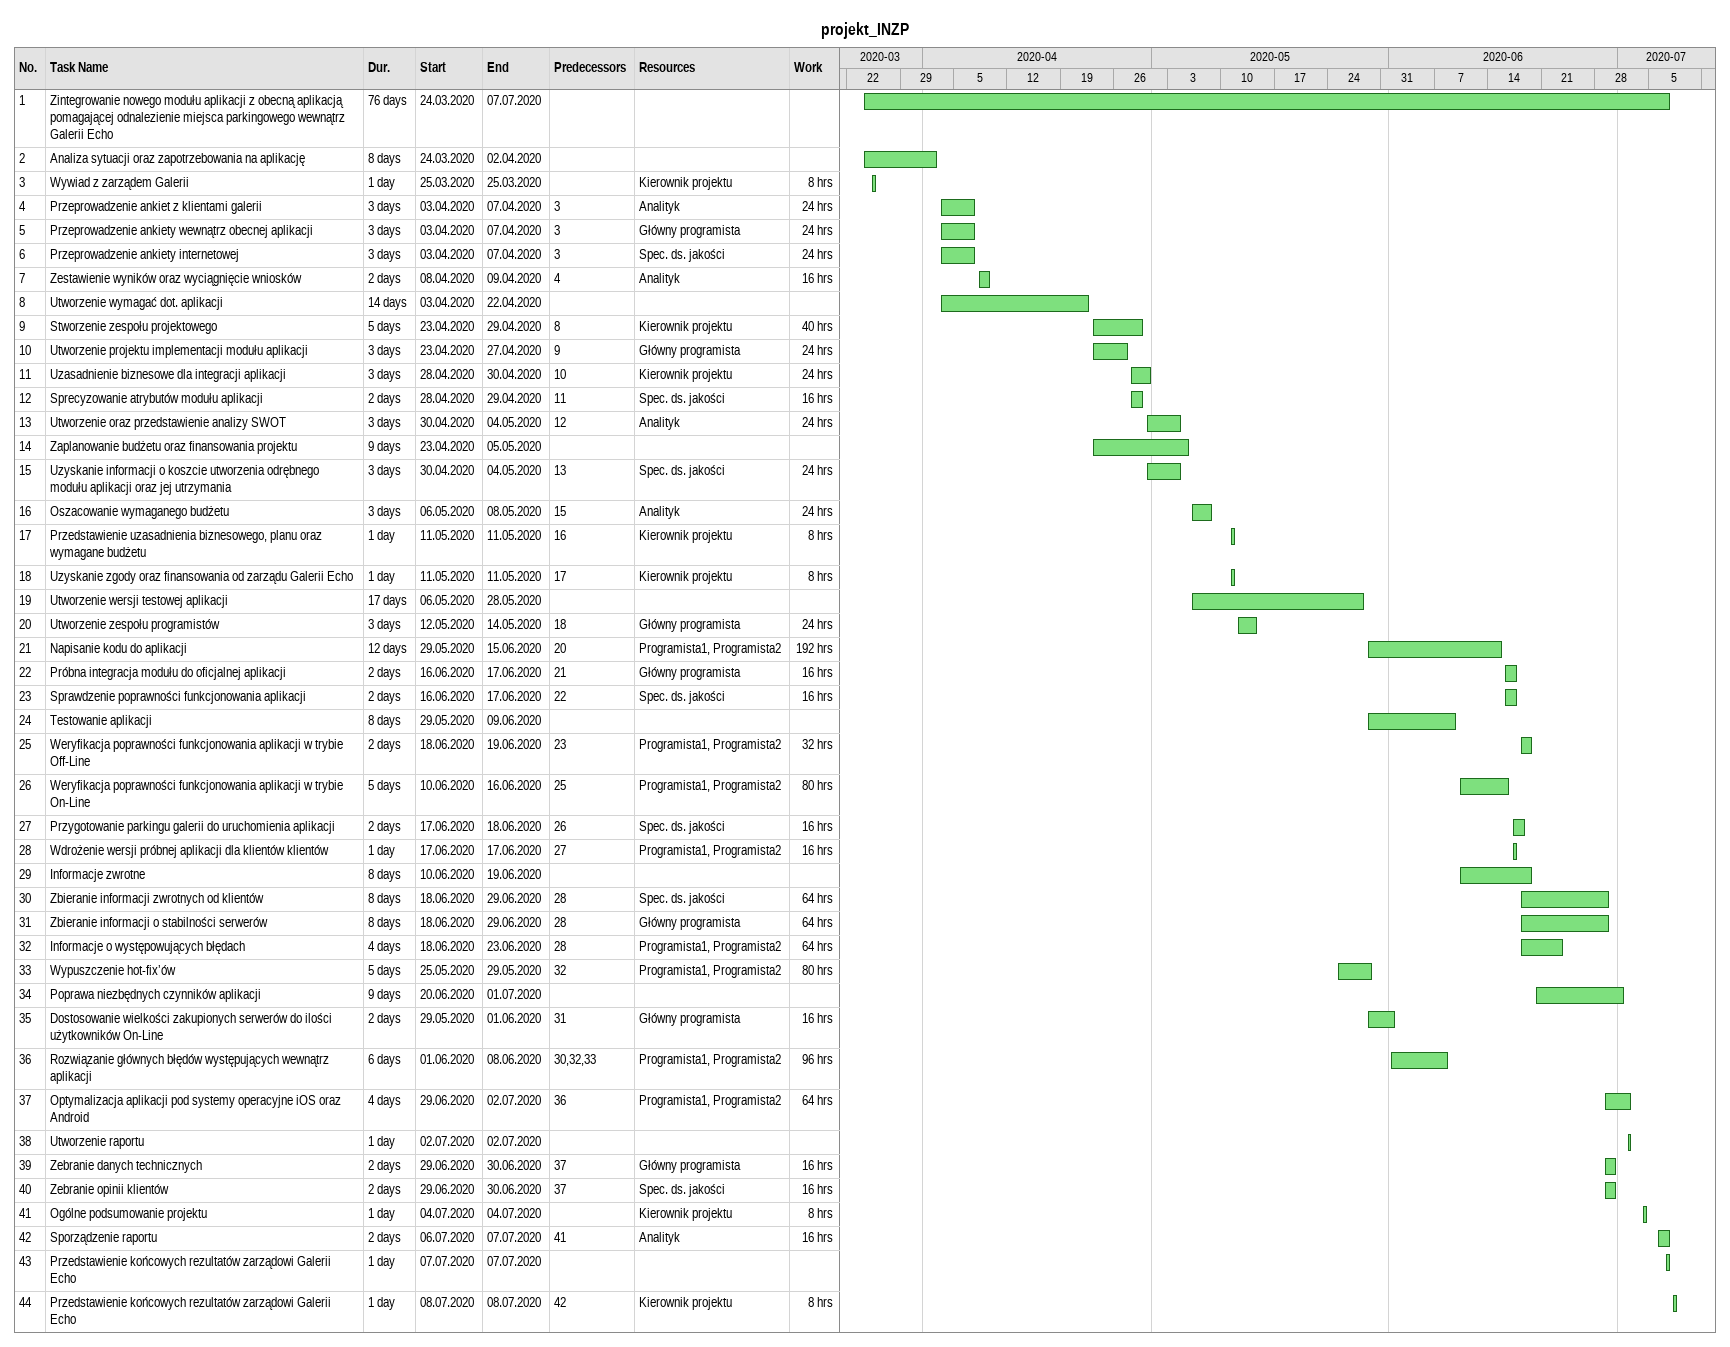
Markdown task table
projekt_INZP

| ID | Task | Duration | Start | Finish | Predecessors | Resources | Work (h) |
|---|---|---|---|---|---|---|---|
| 1 | Zintegrowanie nowego modułu aplikacji z obecną aplikacją pomagającej odnalezienie miejsca parkingowego wewnątrz Galerii Echo | 76d | 2020-03-24 | 2020-07-07 |  |  |  |
| 2 | Analiza sytuacji oraz zapotrzebowania na aplikację | 8d | 2020-03-24 | 2020-04-02 |  |  |  |
| 3 | Wywiad z zarządem Galerii | 1d | 2020-03-25 | 2020-03-25 |  | Kierownik projektu | 8 |
| 4 | Przeprowadzenie ankiet z klientami galerii | 3d | 2020-04-03 | 2020-04-07 | 3 | Analityk | 24 |
| 5 | Przeprowadzenie ankiety wewnątrz obecnej aplikacji | 3d | 2020-04-03 | 2020-04-07 | 3 | Główny programista | 24 |
| 6 | Przeprowadzenie ankiety internetowej | 3d | 2020-04-03 | 2020-04-07 | 3 | Spec. ds. jakości | 24 |
| 7 | Zestawienie wyników oraz wyciągnięcie wniosków | 2d | 2020-04-08 | 2020-04-09 | 4 | Analityk | 16 |
| 8 | Utworzenie wymagać dot. aplikacji | 14d | 2020-04-03 | 2020-04-22 |  |  |  |
| 9 | Stworzenie zespołu projektowego | 5d | 2020-04-23 | 2020-04-29 | 8 | Kierownik projektu | 40 |
| 10 | Utworzenie projektu implementacji modułu aplikacji | 3d | 2020-04-23 | 2020-04-27 | 9 | Główny programista | 24 |
| 11 | Uzasadnienie biznesowe dla integracji aplikacji | 3d | 2020-04-28 | 2020-04-30 | 10 | Kierownik projektu | 24 |
| 12 | Sprecyzowanie atrybutów modułu aplikacji | 2d | 2020-04-28 | 2020-04-29 | 11 | Spec. ds. jakości | 16 |
| 13 | Utworzenie oraz przedstawienie analizy SWOT | 3d | 2020-04-30 | 2020-05-04 | 12 | Analityk | 24 |
| 14 | Zaplanowanie budżetu oraz finansowania projektu | 9d | 2020-04-23 | 2020-05-05 |  |  |  |
| 15 | Uzyskanie informacji o koszcie utworzenia odrębnego modułu aplikacji oraz jej utrzymania | 3d | 2020-04-30 | 2020-05-04 | 13 | Spec. ds. jakości | 24 |
| 16 | Oszacowanie wymaganego budżetu | 3d | 2020-05-06 | 2020-05-08 | 15 | Analityk | 24 |
| 17 | Przedstawienie uzasadnienia biznesowego, planu oraz wymagane budżetu | 1d | 2020-05-11 | 2020-05-11 | 16 | Kierownik projektu | 8 |
| 18 | Uzyskanie zgody oraz finansowania od zarządu Galerii Echo | 1d | 2020-05-11 | 2020-05-11 | 17 | Kierownik projektu | 8 |
| 19 | Utworzenie wersji testowej aplikacji | 17d | 2020-05-06 | 2020-05-28 |  |  |  |
| 20 | Utworzenie zespołu programistów | 3d | 2020-05-12 | 2020-05-14 | 18 | Główny programista | 24 |
| 21 | Napisanie kodu do aplikacji | 12d | 2020-05-29 | 2020-06-15 | 20 | Programista1, Programista2 | 192 |
| 22 | Próbna integracja modułu do oficjalnej aplikacji | 2d | 2020-06-16 | 2020-06-17 | 21 | Główny programista | 16 |
| 23 | Sprawdzenie poprawności funkcjonowania aplikacji | 2d | 2020-06-16 | 2020-06-17 | 22 | Spec. ds. jakości | 16 |
| 24 | Testowanie aplikacji | 8d | 2020-05-29 | 2020-06-09 |  |  |  |
| 25 | Weryfikacja poprawności funkcjonowania aplikacji w trybie Off-Line | 2d | 2020-06-18 | 2020-06-19 | 23 | Programista1, Programista2 | 32 |
| 26 | Weryfikacja poprawności funkcjonowania aplikacji w trybie On-Line | 5d | 2020-06-10 | 2020-06-16 | 25 | Programista1, Programista2 | 80 |
| 27 | Przygotowanie parkingu galerii do uruchomienia aplikacji | 2d | 2020-06-17 | 2020-06-18 | 26 | Spec. ds. jakości | 16 |
| 28 | Wdrożenie wersji próbnej aplikacji dla klientów klientów | 1d | 2020-06-17 | 2020-06-17 | 27 | Programista1, Programista2 | 16 |
| 29 | Informacje zwrotne | 8d | 2020-06-10 | 2020-06-19 |  |  |  |
| 30 | Zbieranie informacji zwrotnych od klientów | 8d | 2020-06-18 | 2020-06-29 | 28 | Spec. ds. jakości | 64 |
| 31 | Zbieranie informacji o stabilności serwerów | 8d | 2020-06-18 | 2020-06-29 | 28 | Główny programista | 64 |
| 32 | Informacje o występowujących błędach | 4d | 2020-06-18 | 2020-06-23 | 28 | Programista1, Programista2 | 64 |
| 33 | Wypuszczenie hot-fix’ów | 5d | 2020-05-25 | 2020-05-29 | 32 | Programista1, Programista2 | 80 |
| 34 | Poprawa niezbędnych czynników aplikacji | 9d | 2020-06-20 | 2020-07-01 |  |  |  |
| 35 | Dostosowanie wielkości zakupionych serwerów do ilości użytkowników On-Line | 2d | 2020-05-29 | 2020-06-01 | 31 | Główny programista | 16 |
| 36 | Rozwiązanie głównych błędów występujących wewnątrz aplikacji | 6d | 2020-06-01 | 2020-06-08 | 30, 32, 33 | Programista1, Programista2 | 96 |
| 37 | Optymalizacja aplikacji pod systemy operacyjne iOS oraz Android | 4d | 2020-06-29 | 2020-07-02 | 36 | Programista1, Programista2 | 64 |
| 38 | Utworzenie raportu | 1d | 2020-07-02 | 2020-07-02 |  |  |  |
| 39 | Zebranie danych technicznych | 2d | 2020-06-29 | 2020-06-30 | 37 | Główny programista | 16 |
| 40 | Zebranie opinii klientów | 2d | 2020-06-29 | 2020-06-30 | 37 | Spec. ds. jakości | 16 |
| 41 | Ogólne podsumowanie projektu | 1d | 2020-07-04 | 2020-07-04 |  | Kierownik projektu | 8 |
| 42 | Sporządzenie raportu | 2d | 2020-07-06 | 2020-07-07 | 41 | Analityk | 16 |
| 43 | Przedstawienie końcowych rezultatów zarządowi Galerii Echo | 1d | 2020-07-07 | 2020-07-07 |  |  |  |
| 44 | Przedstawienie końcowych rezultatów zarządowi Galerii Echo | 1d | 2020-07-08 | 2020-07-08 | 42 | Kierownik projektu | 8 |
